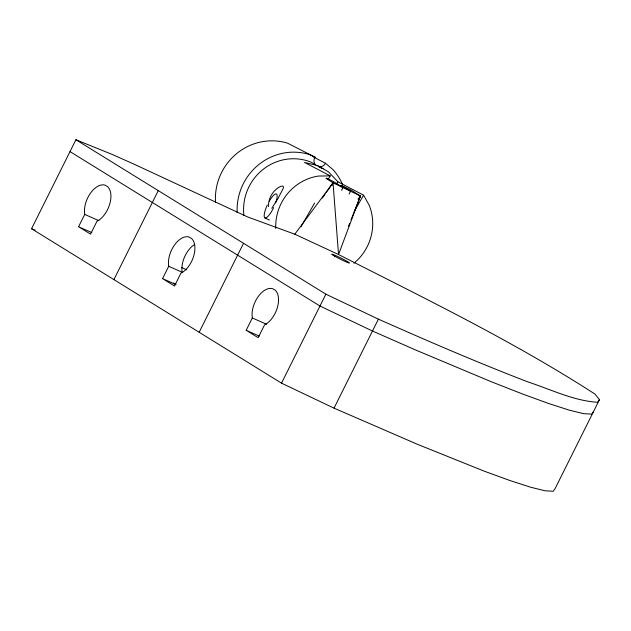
<?xml version="1.0" encoding="UTF-8"?>
<svg xmlns="http://www.w3.org/2000/svg" width="631" height="631" viewBox="0 0 631 631"><rect width="100%" height="100%" fill="white"/><g stroke="black" fill="none" stroke-linecap="round" stroke-linejoin="round"><path stroke-width="0.95" d="M341.6 190.428L342.925 187.565L333.665 181.704L326.243 178.1M348.525 226.174L349.606 223.437M351.049 219.777L360.451 196.02L351.183 190.12L341.292 185.38L339.51 185.506M294.795 234.204L333.034 182.793L338.539 254.514L294.795 234.204L247.62 216.954L133.906 164.107L112.697 154.65L75.917 139.743L31.55 228.73L281.521 383.159L334.028 408.147L417.312 444.248L484.332 471.207L510.305 480.664L530.663 487.227L545.05 490.776L553.237 491.257L555.083 488.662L599.45 399.675L594.93 394.052C513.082 341.19 425.239 298.652 338.539 254.514L360.451 196.02L333.034 182.793L331.74 185.443L333.034 182.793L326.085 178.368M358.716 199.554L360.451 196.02L357.958 199.049M78.567 226.742L84.72 214.406A19.932 11.492 -66.1 0 1 90.233 193.512A19.932 11.492 -66.1 0 1 104.959 185.112L107.578 186.595A19.932 11.492 -66.1 0 1 109.62 204.468A19.932 11.492 -66.1 0 1 96.937 221.307L90.548 234.133L78.567 226.742L91.834 232.61M113.903 279.604L158.271 190.617M162.553 278.626L168.706 266.29A19.932 11.492 -66.1 0 1 174.219 245.396A19.932 11.492 -66.1 0 1 188.937 236.996L191.556 238.479A19.932 11.492 -66.1 0 1 193.607 256.352A19.932 11.492 -66.1 0 1 180.923 273.191L174.527 286.024L162.553 278.626L176.01 284.581L173.501 283.027M199.167 332.277L243.534 243.29M246.185 330.289L252.337 317.953A19.932 11.492 -66.1 0 1 257.85 297.059A19.932 11.492 -66.1 0 1 272.568 288.667L275.187 290.142A19.932 11.492 -66.1 0 1 277.238 308.023A19.932 11.492 -66.1 0 1 264.555 324.862L258.158 337.688L246.185 330.289L259.238 336.071M281.521 383.159L325.888 294.172L75.917 139.743M334.028 408.147L378.395 319.16C428.078 341.158 477.967 362.746 528.699 382.212C551.328 389.564 573.547 400.788 597.604 402.27L599.45 399.675M300.963 226.797L314.624 203.032M328.294 179.267L330.242 175.875L304.536 162.451L317.693 165.606L328.57 171.9L337.869 181.752L363.582 195.168L369.285 205.414A49.817 48.145 -62.4 0 1 353.92 263.23M336.41 184.299L337.869 181.752M354.306 211.298L363.582 195.168M322.417 198.016L325.21 194.009M326.33 192.408L333.034 182.793M349.109 194.056L350.56 191.248L341.292 185.38M271.78 208.301L278.003 198.52L283.248 188.353A14.363 3.526 -44.4 0 0 280.038 186.673C272.955 190.239 268.001 198.686 268.561 206.621M593.534 411.546L591.689 414.133L583.501 413.652L569.115 410.103L548.757 403.54L522.783 394.083L491.612 381.873L415.837 350.087L372.479 331.023L319.972 306.035L70.002 151.606M330.242 175.875L318.552 176.041A49.817 48.145 -62.4 0 0 275.755 228.477M318.45 166.576L320.083 166.758A6.247 6.042 -62.4 0 0 325.47 163.255L332.971 169.581A56.467 54.558 -62.4 0 1 342.317 184.015M31.55 228.73L35.139 230.181M84.72 214.406L98.87 220.669M168.706 266.29L182.154 272.245A19.932 11.492 -66.1 0 1 194.498 244.56M252.337 317.953L266.463 324.216M315.642 164.936L314.68 163.595A6.247 6.042 -62.4 0 1 315.058 157.174L309.119 154.445A56.467 54.558 -62.4 0 0 237.177 212.655M181.57 267.441L186.737 269.871M264.886 217.892L269.295 219.998M325.888 294.172L378.395 319.16M315.058 157.174L287.428 143.119A56.467 54.558 -62.4 0 0 215.542 202.314M312.455 156.464L325.47 163.255M316.707 165.393L323.127 168.753M314.617 164.186L311.264 162.246A49.817 48.145 -62.4 0 0 243.905 215.368M318.813 166.616L322.141 168.548M269.271 201.21A13.283 3.415 -64.5 0 1 276.228 193.883A13.283 3.415 -64.5 0 1 275.629 202.898M273.649 207.607A13.283 3.415 -64.5 0 1 264.988 217.94A13.283 3.415 -64.5 0 1 267.307 205.036M334.604 256.162A9.962 0.647 26.5 0 0 349.266 263.04A9.962 0.647 26.5 0 0 337.695 256.478A9.962 0.647 26.5 0 0 334.604 256.162"/></g></svg>
